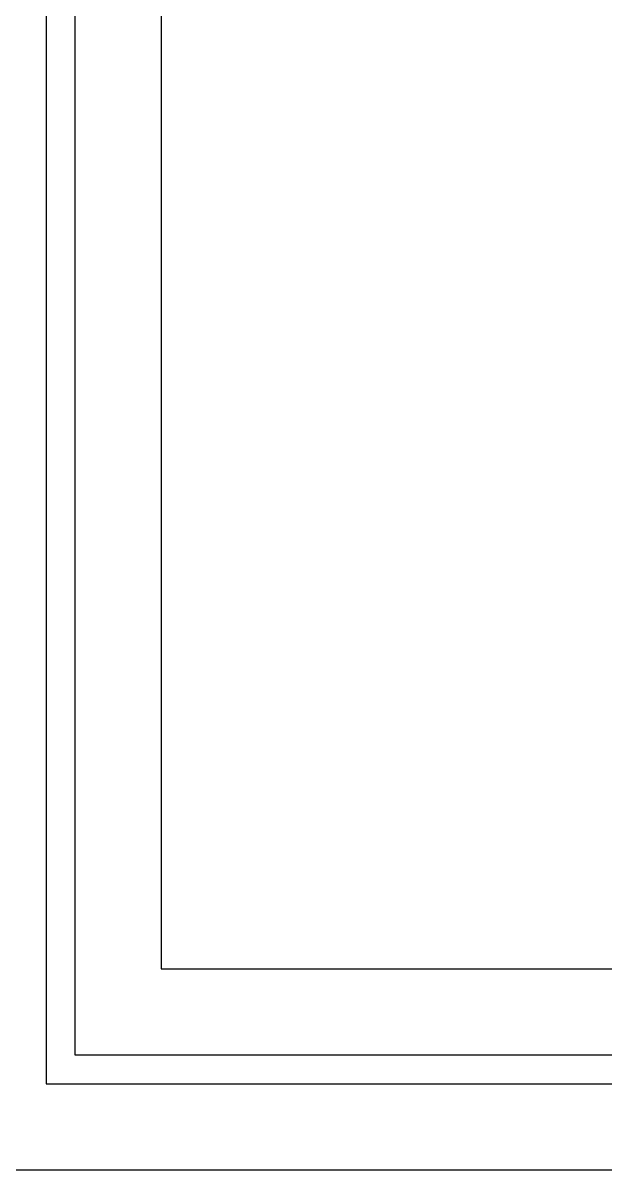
# Model space of a CAD drawing. Extents: x -25 to 123, y -44 to 109.
# Drawn here: x -10.13 to 0.23, y -6.65 to 13.77 of the extents above; entities that cross this region are included whole.
import ezdxf

# ---------------------------------------------------------------- set-up
doc = ezdxf.new("R2010")
doc.units = 0

msp = doc.modelspace()

# ---------------------------------------------------------------- linework, layer by layer
for p, q in [((-9.71469, 69.5368), (-9.71469, -5.11299)), ((-9.2034, -4.6017), (-9.2034, 69.0255)), ((-7.66949, 67.4916), (-7.66949, -3.06779)), ((-7.66949, -3.06779), (99.7035, -3.06779)), ((101.237, -4.6017), (-9.2034, -4.6017)), ((-9.71469, -5.11299), (101.749, -5.11299)), ((7.88693, -6.6469), (-11.2486, -6.6469))]:
    msp.add_line(p, q)

doc.saveas('drawing.dxf')
